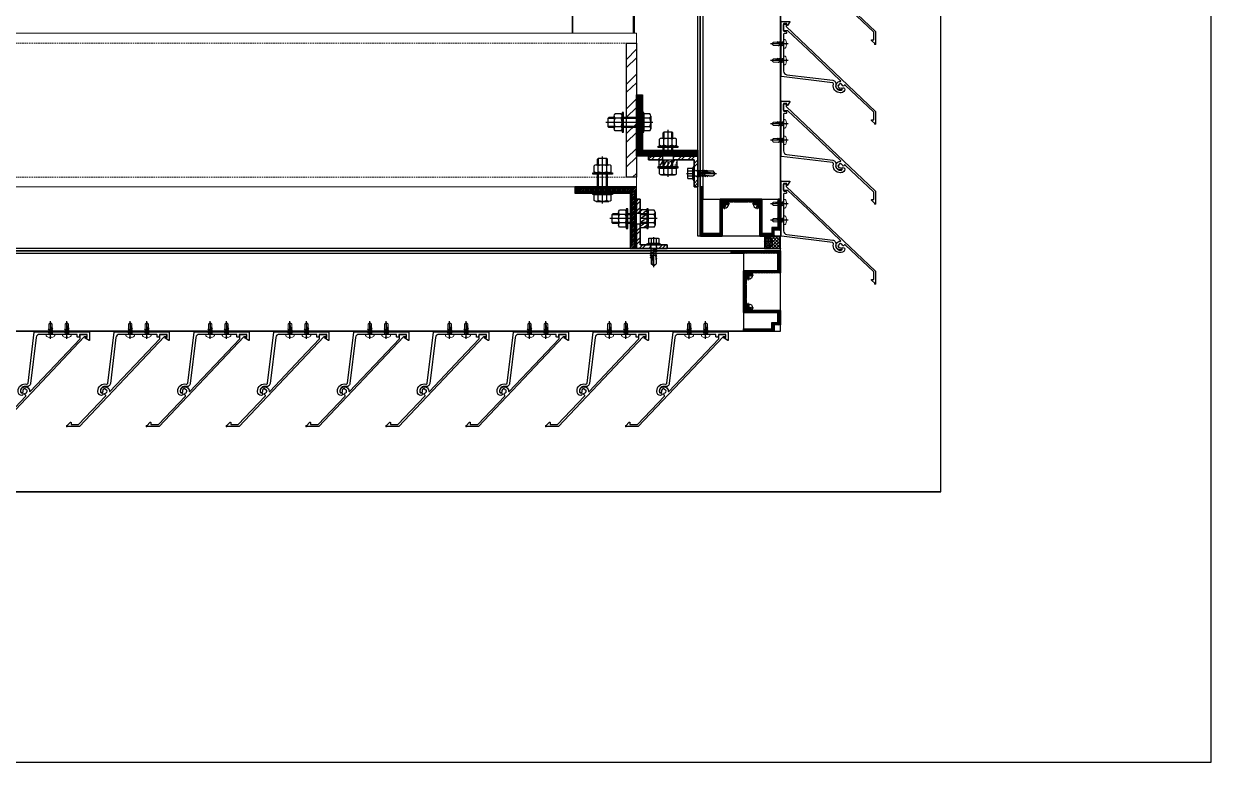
# Model space of a CAD drawing. Header units: millimetres. Extents: x -1379 to 1385823, y -4884429 to 548763.
# Drawn here: x 418303 to 419269, y -2345529 to -2344928 of the extents above; entities that cross this region are included whole.
import ezdxf

# ---------------------------------------------------------------- set-up
doc = ezdxf.new("R2010")
doc.units = ezdxf.units.MM
doc.set_wipeout_variables(frame=1)
doc.linetypes.add('CENTER', pattern=[50.8, 31.75, -6.35, 6.35, -6.35])
doc.linetypes.add('HIDDEN', pattern=[0.375, 0.25, -0.125])
for name, color, linetype in [('000 - CONCRETE_WALL_HATCH_', 7, 'Continuous'), ('000 - EXISTING_STEEL-STRUCTURE_CUT_COLOR_3', 7, 'Continuous'), ('000 - EXISTING_STEEL-STRUCTURE_HIDDEN_', 7, 'HIDDEN'), ('000 - EXISTING_STEEL-STRUCTURE_MAIN_COLOR_3', 7, 'Continuous'), ('000 - EXISTING_STEEL-STRUCTURE_WIPEOUT_', 7, 'Continuous'), ('000 - STRUCTURE_STEEL_ACCESORIES_MAIN_COLOR_2', 7, 'Continuous'), ('000 - STRUCTURE_STEEL_ACCESORIES_WIPEOUT_', 7, 'Continuous'), ('010 - ASPG_ACCESSORIES_HATCH_', 7, 'Continuous'), ('010 - ASPG_ACCESSORIES_MAIN_COLOR_1', 7, 'Continuous'), ('010 - ASPG_ACCESSORIES_SUB_COLOR_1', 7, 'Continuous'), ('010 - ASPG_ACCESSORIES_SUB_COLOR_2', 7, 'Continuous'), ('010 - ASPG_ACCESSORIES_SYMBOL_', 7, 'Continuous'), ('010 - ASPG_ACCESSORIES_WIPEOUT_', 7, 'Continuous'), ('010 - ASPG_EXTR_DEF_SUB', 7, 'Continuous'), ('010 - ASPG_EXTR_MAIN_COLOR_1', 7, 'Continuous'), ('010 - ASPG_FASTERN_DEF_SUB', 7, 'Continuous'), ('010 - ASPG_FASTERN_MAIN_COLOR_1', 7, 'Continuous'), ('010 - ASPG_FASTERN_SUB_COLOR_2', 7, 'Continuous'), ('010 - ASPG_FASTERN_SUB_COLOR_3', 7, 'Continuous'), ('010 - ASPG_FRAMING_CUT_COLOR_1', 7, 'Continuous'), ('010 - ASPG_FRAMING_DEF_SUB', 7, 'Continuous'), ('010 - ASPG_FRAMING_HATCH_', 7, 'Continuous'), ('010 - ASPG_FRAMING_MAIN_COLOR_1', 7, 'Continuous'), ('010 - ASPG_FRAMING_SUB_COLOR_1', 7, 'Continuous'), ('010 - ASPG_FRAMING_SUB_COLOR_2', 7, 'Continuous'), ('010 - ASPG_FRAMING_WIPEOUT_', 7, 'Continuous'), ('BOLT & SCREW', 7, 'Continuous'), ('Center Line', 7, 'CENTER')]:
    doc.layers.add(name, color=color, linetype=linetype)
for name, color, linetype, lineweight in [('12-GRID', 7, 'CENTER', 13), ('A-FLOR-E', 7, 'Continuous', 35), ('SCREW', 7, 'Continuous', 5), ('WALL-E', 7, 'Continuous', 50)]:
    doc.layers.add(name, color=color, linetype=linetype, lineweight=lineweight)
pattern_1 = [(45, (68845973.911, -106253.634), (-4.0411152545, 4.0411152545), []), (45, (68845976.6053, -106253.634), (-4.0411152545, 4.0411152545), [])]
pattern_2 = [(270, (1257419.24324, -520041.6224), (0.65495992507, -1.1344238721), [0.7562825814, -1.5125651628]), (30, (1257419.24324, -520041.6224), (0.65495992936, 1.1344238696), [0.7562825814, -1.5125651628]), (330, (1257419.24324, -520041.6224), (1.30991985442, -2.48e-09), [-1.5125651628, 0.7562825814])]
pattern_3 = [(315, (1257419.4929, -520021.6224), (1.3369313545, 1.3369313545), []), (45, (1257419.4929, -520021.6224), (-1.3369313545, 1.3369313545), [])]
pattern_4 = [(270, (1257419.4425, -520043.9224), (0.65495992507, -1.1344238721), [0.7562825814, -1.5125651628]), (30, (1257419.4425, -520043.9224), (0.65495992936, 1.1344238696), [0.7562825814, -1.5125651628]), (330, (1257419.4425, -520043.9224), (1.30991985442, -2.48e-09), [-1.5125651628, 0.7562825814])]
pattern_5 = [(315, (1257419.1929, -520023.9224), (1.3369313545, 1.3369313545), []), (45, (1257419.1929, -520023.9224), (-1.3369313545, 1.3369313545), [])]

# ---------------------------------------------------------------- blocks, each defined once
blk = doc.blocks.new('*U2475')
at = {"color": 7}
blk.add_wipeout([(-232.51, 0), (-232.51, -125), (5034.49, -125), (5034.49, 0)], dxfattribs=at).dxf.layer = '000 - EXISTING_STEEL-STRUCTURE_WIPEOUT_'
at = {"layer": '000 - EXISTING_STEEL-STRUCTURE_HIDDEN_', "color": 7, "linetype": 'HIDDEN', "lineweight": 0, "ltscale": 5}
for p, q in [((5034.49, -8), (-232.51, -8)), ((5034.49, -117), (-232.51, -117))]:
    blk.add_line(p, q, dxfattribs=at)
at = {"layer": '000 - EXISTING_STEEL-STRUCTURE_MAIN_COLOR_3', "color": 7, "lineweight": 0}
blk.add_lwpolyline([(-232.51, 0), (-232.51, -125), (5034.49, -125), (5034.49, 0), (-232.51, 0)], close=True, dxfattribs=at)
blk = doc.blocks.new('C-1-IV01_REV00_20260605-140059_LOPF_ASPG')
at = {"color": 7}
blk.add_blockref('*U2475', (11162.51, -15772), dxfattribs=at)
blk = doc.blocks.new('C-1-IV01_REV00_20260605-145550_LOPF_EX')
at = {"color": 7}
for p, q in [((16445, -16145), (16445, -6705)), ((16665, -16365), (16665, -11965)), ((385, -16145), (16445, -16145)), ((215, -16365), (16665, -16365))]:
    blk.add_line(p, q, dxfattribs=at)
at = {"layer": 'A-FLOR-E', "color": 7}
for p, q in [((16195, -15895), (16195, -10310)), ((16145, -15445), (16145, -15845)), ((16145, -15845), (10880, -15845)), ((10830, -15895), (16195, -15895)), ((385, -16145), (16445, -16145))]:
    blk.add_line(p, q, dxfattribs=at)
at = {"layer": 'WALL-E', "color": 7}
for p, q in [((16195, -10310), (16195, -15895)), ((16195, -15895), (16195, -10310)), ((10830, -15895), (16195, -15895)), ((16195, -15895), (10830, -15895))]:
    blk.add_line(p, q, dxfattribs=at)
blk = doc.blocks.new('*U2620')
at = {"layer": '010 - ASPG_ACCESSORIES_SUB_COLOR_2', "color": 7}
for p, q in [((-2.08, -1.55), (-2.08, 0)), ((2.08, -1.05), (2.08, 0)), ((-2.73, -1.9), (2.73, -1.4)), ((-2.73, -1.9), (-2.08, -1.55)), ((-2.73, -1.9), (-2.08, -2.25)), ((-2.73, -3.7), (2.73, -3.2)), ((-2.73, -3.7), (-2.08, -3.35)), ((-2.73, -3.7), (-2.08, -4.05)), ((-2.73, -5.5), (2.73, -5)), ((-2.73, -5.5), (2.73, -5)), ((-2.73, -5.5), (-2.08, -5.15)), ((-2.73, -5.5), (-2.08, -5.15)), ((-2.73, -5.5), (-2.08, -5.85)), ((-2.73, -5.5), (-2.08, -5.85)), ((-2.73, -7.3), (2.73, -6.8)), ((-2.73, -7.3), (-2.08, -6.95)), ((-2.73, -7.3), (-2.08, -7.65)), ((-2.73, -9.1), (-2.08, -8.75)), ((-2.73, -9.1), (-1.57, -8.98)), ((-2.73, -9.1), (-2.08, -9.45)), ((-2.08, -1.55), (2.08, -1.05)), ((-2.08, -2.25), (2.08, -1.75)), ((-2.08, -3.35), (-2.08, -2.25)), ((-2.08, -3.35), (2.08, -2.85)), ((-2.08, -4.05), (2.08, -3.55)), ((-2.08, -5.15), (-2.08, -4.05)), ((-2.08, -5.15), (2.08, -4.65)), ((-2.08, -5.15), (2.08, -4.65)), ((-2.08, -5.85), (2.08, -5.35)), ((-2.08, -5.85), (2.08, -5.35)), ((-2.08, -6.95), (-2.08, -5.85)), ((-2.08, -6.95), (-2.08, -5.85)), ((-2.08, -6.95), (2.08, -6.45)), ((-2.08, -7.65), (2.08, -7.15)), ((-2.08, -8.75), (-2.08, -7.65)), ((-2.08, -8.75), (-1.06, -8.61)), ((-2.08, -9.45), (-1.63, -9.39)), ((-2.08, -10.55), (-2.08, -9.45)), ((0.43, -8.44), (2.08, -8.25)), ((0.71, -8.78), (2.73, -8.6)), ((0.71, -9.1), (2.08, -8.95)), ((2.73, -1.4), (2.08, -1.05)), ((2.73, -1.4), (2.08, -1.75)), ((2.08, -2.85), (2.08, -1.75)), ((2.73, -3.2), (2.08, -2.85)), ((2.73, -3.2), (2.08, -3.55)), ((2.08, -4.65), (2.08, -3.55)), ((2.73, -5), (2.08, -4.65)), ((2.73, -5), (2.08, -4.65)), ((2.73, -5), (2.08, -5.35)), ((2.73, -5), (2.08, -5.35)), ((2.08, -6.45), (2.08, -5.35)), ((2.08, -6.45), (2.08, -5.35)), ((2.73, -6.8), (2.08, -6.45)), ((2.73, -6.8), (2.08, -7.15)), ((2.08, -8.25), (2.08, -7.15)), ((2.73, -8.6), (2.08, -8.25)), ((2.73, -8.6), (2.08, -8.95)), ((2.08, -10.05), (2.08, -8.95)), ((-2.73, -10.9), (-2.08, -10.55)), ((-2.73, -10.9), (-1.84, -10.81)), ((-2.73, -10.9), (-2.08, -11.25)), ((-2.08, -10.55), (-1.8, -10.51)), ((-2.08, -11.25), (-1.91, -11.23)), ((-2.08, -12.4), (-2.08, -11.25)), ((-2.08, -12.4), (-2.08, -15.6)), ((0, -17.2), (-2.08, -15.6)), ((0, -17.2), (2.08, -15.6)), ((0.71, -10.21), (2.08, -10.05)), ((0.71, -10.58), (2.73, -10.4)), ((0.71, -10.9), (2.08, -10.75)), ((2.73, -10.4), (2.08, -10.05)), ((2.73, -10.4), (2.08, -10.75)), ((2.08, -10.75), (2.08, -15.6))]:
    blk.add_line(p, q, dxfattribs=at)
blk.add_lwpolyline([(0, -17.2), (0.71, -11.46), (0.71, -8.74, 0.417657), (0.41, -8.44, 0.070993), (-1.53, -8.73), (-2.08, -12.4)], format="xyb", dxfattribs=at)
at = {"layer": '010 - ASPG_ACCESSORIES_SYMBOL_', "color": 7, "linetype": 'CENTER'}
blk.add_line((0, 6.14), (0, -18.2), dxfattribs=at)
at = {"layer": '010 - ASPG_FASTERN_MAIN_COLOR_1', "color": 7}
for p, q in [((-5.5, 0.55), (-5.5, 0)), ((5.5, 0), (-5.5, 0)), ((-5.2, 0.85), (-4.17, 1.2)), ((5.2, 0.85), (-5.2, 0.85)), ((-4.17, 5.05), (-4.17, 1.2)), ((4.17, 1.2), (-4.17, 1.2)), ((3.13, 5.45), (-3.13, 5.45)), ((-2.58, 0.85), (-2.08, 1.2)), ((-2.08, 5.05), (-2.08, 1.2)), ((2.08, 5.05), (2.08, 1.2)), ((2.45, 0.85), (2.08, 1.2)), ((4.17, 5.05), (4.17, 1.2)), ((5.2, 0.85), (4.17, 1.2)), ((5.5, 0.55), (5.5, 0))]:
    blk.add_line(p, q, dxfattribs=at)
for centre, radius, start, end in [((-5.2, 0.55), 0.3, 90, 180), ((-3.13, 3.89), 1.56, 48.01708, 131.98292), ((0, -0.18), 5.63, 68.27991, 111.72009), ((3.13, 3.89), 1.56, 48.01708, 131.98292), ((5.2, 0.55), 0.3, 0, 90)]:
    blk.add_arc(centre, radius, start, end, dxfattribs=at)
blk = doc.blocks.new('G$C7D677D58')
at = {"layer": '010 - ASPG_FASTERN_MAIN_COLOR_1'}
h = blk.add_hatch(dxfattribs=at)
h.set_pattern_fill('ANSI35', scale=0.02, angle=280.67684, style=0)
h.set_pattern_definition([(145.676841, (67.453535, -13.0942606), (0.00281929957, 0.00412935224), []), (145.676841, (67.4500606, -13.0949156), (0.00281929957, 0.00412935224), [0.00625, -0.00125, 0, -0.00125])])
h.paths.add_polyline_path([(0.02989, 0.01545), (0.02447, 0.01545), (0.02447, 0.00055), (0.02989, 0.00055)])
at = {"layer": '010 - ASPG_FASTERN_DEF_SUB', "color": 7, "ltscale": 0.1}
blk.add_line((0.03829, 0.008), (0, 0.008, 0), dxfattribs=at)
at = {"layer": '010 - ASPG_FASTERN_MAIN_COLOR_1', "color": 7}
for p, q in [((0.0024, 0.012, 0), (0.0016, 0.0112, 0)), ((0.0016, 0.0048, 0), (0.0016, 0.0112, 0)), ((0.00687, 0.0112, 0), (0.0016, 0.0112, 0)), ((0.00687, 0.012, 0), (0.0024, 0.012, 0)), ((0.00687, 0.0028, 0), (0.00687, 0.0132, 0)), ((0.01247, 0.01493, 0), (0.00767, 0.01493, 0)), ((0.01247, 0.01146, 0), (0.00767, 0.01146, 0)), ((0.01327, 0, 0), (0.01327, 0.016, 0)), ((0.01327, 0.016, 0), (0.01447, 0.016, 0)), ((0.01327, 0.0028, 0), (0.01327, 0.0132, 0)), ((0.01447, 0.016, 0), (0.01447, 0, 0)), ((0.02989, 0), (0.02989, 0.016)), ((0.02989, 0.016), (0.03109, 0.016)), ((0.03109, 0.016), (0.03109, 0)), ((0.03109, 0.00107), (0.03109, 0.01493)), ((0.03589, 0.01493), (0.03109, 0.01493)), ((0.03589, 0.01146), (0.03109, 0.01146)), ((0.03669, 0.0028), (0.03669, 0.0132)), ((0.00687, 0.0048, 0), (0.0016, 0.0048, 0)), ((0.0024, 0.004, 0), (0.0016, 0.0048, 0)), ((0.00687, 0.004, 0), (0.0024, 0.004, 0)), ((0.01247, 0.00454, 0), (0.00767, 0.00454, 0)), ((0.01247, 0.00107, 0), (0.00767, 0.00107, 0)), ((0.01447, 0, 0), (0.01327, 0, 0)), ((0.03109, 0), (0.02989, 0)), ((0.03589, 0.00454), (0.03109, 0.00454)), ((0.03589, 0.00107), (0.03109, 0.00107))]:
    blk.add_line(p, q, dxfattribs=at)
at = {"layer": '010 - ASPG_FASTERN_MAIN_COLOR_1', "color": 7, "elevation": 0}
for points in [[(0.00767, 0.01493, 0.46188), (0.00767, 0.01146, 0.23094), (0.00767, 0.00454, 0.46188), (0.00767, 0.00107)], [(0.01247, 0.01493, -0.46188), (0.01247, 0.01146, -0.23094), (0.01247, 0.00454, -0.46188), (0.01247, 0.00107)], [(0.03589, 0.01493, -0.46188), (0.03589, 0.01146, -0.23094), (0.03589, 0.00454, -0.46188), (0.03589, 0.00107)]]:
    blk.add_lwpolyline(points, format="xyb", dxfattribs=at)
at = {"layer": '010 - ASPG_FASTERN_MAIN_COLOR_1', "color": 7}
blk.add_lwpolyline([(0.02989, 0.01545), (0.02447, 0.01545), (0.02447, 0.00055), (0.02989, 0.00055)], close=True, dxfattribs=at)
at = {"layer": '010 - ASPG_FASTERN_SUB_COLOR_2', "color": 7, "linetype": 'HIDDEN'}
for p, q in [((0.02989, 0.012), (0.01447, 0.012, 0)), ((0.02989, 0.0112), (0.01447, 0.0112, 0)), ((0.02989, 0.0048), (0.01447, 0.0048, 0)), ((0.02989, 0.004), (0.01447, 0.004, 0))]:
    blk.add_line(p, q, dxfattribs=at)
blk = doc.blocks.new('010 - ASPG_ACCESSORIES_BRACKET_FOR_FRAME_TYPE-1_CUT-VIEW')
at = {"color": 7}
blk.add_wipeout([(0, 25), (0, 0), (40, 0), (40, 3), (3, 3), (3, 25)], dxfattribs=at).dxf.layer = '010 - ASPG_ACCESSORIES_WIPEOUT_'
at = {"layer": '010 - ASPG_ACCESSORIES_HATCH_'}
h = blk.add_hatch(dxfattribs=at)
h.set_pattern_fill('ANSI32', scale=0.03)
h.set_pattern_definition(pattern_1)
h.paths.add_polyline_path([(1.45, 16.09), (1.1, 16.73), (0.75, 16.09), (0, 16.09), (0, 25), (3, 25), (2.98, 16.09)])
h = blk.add_hatch(dxfattribs=at)
h.set_pattern_fill('ANSI32', scale=0.03)
h.set_pattern_definition(pattern_1)
h.paths.add_polyline_path([(0, 0), (0, 11.78), (0.18, 11.92), (1.25, 11.92), (1.6, 11.27), (1.95, 11.92), (3, 11.92), (3, 3), (19.7, 3), (19.7, 0)])
h = blk.add_hatch(dxfattribs=at)
h.set_pattern_fill('ANSI32', scale=0.03)
h.set_pattern_definition(pattern_1)
h.paths.add_polyline_path([(28.7, 0), (28.7, 3), (40, 3), (40, 0)])
at = {"layer": '010 - ASPG_ACCESSORIES_MAIN_COLOR_1', "color": 7}
blk.add_lwpolyline([(0, 25), (0, 0), (40, 0), (40, 3), (3, 3), (3, 25)], close=True, dxfattribs=at)
at = {"layer": '010 - ASPG_ACCESSORIES_SUB_COLOR_1', "color": 7}
for points in [[(1.45, 16.09), (1.1, 16.73), (0.75, 16.09), (0, 16.09), (0, 25), (3, 25), (2.98, 16.09)], [(0, 0), (0, 11.78), (0.18, 11.92), (1.25, 11.92), (1.6, 11.27), (1.95, 11.92), (3, 11.92), (3, 3), (19.7, 3), (19.7, 0)], [(28.7, 0), (28.7, 3), (40, 3), (40, 0)]]:
    blk.add_lwpolyline(points, close=True, dxfattribs=at)
blk = doc.blocks.new('G$CF155826C')
at = {"layer": '010 - ASPG_FASTERN_DEF_SUB', "color": 7, "ltscale": 0.1}
blk.add_line((0, 0.008), (0.03829, 0.008, 0), dxfattribs=at)
at = {"layer": '010 - ASPG_FASTERN_MAIN_COLOR_1', "color": 7}
for p, q in [((0.0016, 0.0028), (0.0016, 0.0132)), ((0.0024, 0.01493), (0.0072, 0.01493)), ((0.0024, 0.01146), (0.0072, 0.01146)), ((0.0072, 0.016), (0.0072, 0)), ((0.0084, 0.016), (0.0072, 0.016)), ((0.0072, 0.00107), (0.0072, 0.01493)), ((0.0084, 0), (0.0084, 0.016)), ((0.02382, 0.016, 0), (0.02382, 0, 0)), ((0.02502, 0.016, 0), (0.02382, 0.016, 0)), ((0.02502, 0, 0), (0.02502, 0.016, 0)), ((0.02502, 0.0028, 0), (0.02502, 0.0132, 0)), ((0.02582, 0.01493, 0), (0.03062, 0.01493, 0)), ((0.02582, 0.01146, 0), (0.03062, 0.01146, 0)), ((0.03142, 0.0028, 0), (0.03142, 0.0132, 0)), ((0.03142, 0.012, 0), (0.03589, 0.012, 0)), ((0.03142, 0.0112, 0), (0.03669, 0.0112, 0)), ((0.03589, 0.012, 0), (0.03669, 0.0112, 0)), ((0.03669, 0.0048, 0), (0.03669, 0.0112, 0)), ((0.0024, 0.00454), (0.0072, 0.00454)), ((0.0024, 0.00107), (0.0072, 0.00107)), ((0.0072, 0), (0.0084, 0)), ((0.02382, 0, 0), (0.02502, 0, 0)), ((0.02582, 0.00454, 0), (0.03062, 0.00454, 0)), ((0.02582, 0.00107, 0), (0.03062, 0.00107, 0)), ((0.03142, 0.0048, 0), (0.03669, 0.0048, 0)), ((0.03142, 0.004, 0), (0.03589, 0.004, 0)), ((0.03589, 0.004, 0), (0.03669, 0.0048, 0))]:
    blk.add_line(p, q, dxfattribs=at)
at = {"layer": '010 - ASPG_FASTERN_MAIN_COLOR_1', "color": 7, "elevation": 0}
for points in [[(0.0024, 0.01493, 0.46188), (0.0024, 0.01146, 0.23094), (0.0024, 0.00454, 0.46188), (0.0024, 0.00107)], [(0.02582, 0.01493, 0.46188), (0.02582, 0.01146, 0.23094), (0.02582, 0.00454, 0.46188), (0.02582, 0.00107)], [(0.03062, 0.01493, -0.46188), (0.03062, 0.01146, -0.23094), (0.03062, 0.00454, -0.46188), (0.03062, 0.00107)]]:
    blk.add_lwpolyline(points, format="xyb", dxfattribs=at)
at = {"layer": '010 - ASPG_FASTERN_SUB_COLOR_3', "color": 7, "linetype": 'HIDDEN'}
for p, q in [((0.0084, 0.012), (0.02382, 0.012, 0)), ((0.0084, 0.0112), (0.02382, 0.0112, 0)), ((0.0084, 0.0048), (0.02382, 0.0048, 0)), ((0.0084, 0.004), (0.02382, 0.004, 0))]:
    blk.add_line(p, q, dxfattribs=at)
blk = doc.blocks.new('*U2652')
at = {"color": 7, "xscale": -1, "rotation": 270}
blk.add_blockref('*U2620', (3, 11), dxfattribs=at)
at = {"color": 7}
blk.add_wipeout([(45, 75), (45, 30), (0, 30), (0, 25), (50, 25), (50, 75)], dxfattribs=at).dxf.layer = '000 - STRUCTURE_STEEL_ACCESORIES_WIPEOUT_'
at = {"layer": '010 - ASPG_ACCESSORIES_HATCH_'}
h = blk.add_hatch(dxfattribs=at)
h.set_pattern_fill('ANSI32', scale=0.03, angle=-90)
h.set_pattern_definition([(315, (-106132.4893, -14494238.6785), (1.01027881362, 1.01027881362), []), (315, (-106132.4893, -14494239.352), (1.01027881362, 1.01027881362), [])])
h.paths.add_polyline_path([(45, 75), (45, 30), (0, 30), (0, 25), (50, 25), (50, 75)])
at = {"layer": '000 - STRUCTURE_STEEL_ACCESORIES_MAIN_COLOR_2', "color": 7}
blk.add_lwpolyline([(45, 75), (45, 30), (0, 30), (0, 25), (50, 25), (50, 75)], close=True, dxfattribs=at)
at = {"color": 7, "xscale": -1000, "yscale": 1000, "zscale": 1000}
for name, p, rotation in [('G$CF155826C', (36.6, 60.5), 180), ('G$C7D677D58', (32.2, 46.47, 0), 90)]:
    blk.add_blockref(name, p, dxfattribs=dict(at, rotation=rotation))
at = {"color": 7, "xscale": -1, "rotation": 180}
blk.add_blockref('010 - ASPG_ACCESSORIES_BRACKET_FOR_FRAME_TYPE-1_CUT-VIEW', (0, 25), dxfattribs=at)
blk = doc.blocks.new('*U2678')
at = {"layer": '12-GRID', "color": 7, "linetype": 'CENTER'}
for p, q in [((0, -6.2), (0, 2.2)), ((-4.2, -2), (4.2, -2))]:
    blk.add_line(p, q, dxfattribs=at)
at = {"layer": 'BOLT & SCREW', "color": 7}
for p, q in [((-0.55, -1.77), (-1.77, -1.56)), ((-0.55, -2.23), (-1.77, -2.44)), ((-0.46, -1.77), (-0.88, -1.56)), ((-0.46, -2.23), (-0.88, -2.44)), ((-0.23, -1.45), (-0.44, -0.23)), ((-0.23, -1.54), (-0.44, -1.12)), ((-0.23, -2.46), (-0.44, -2.88)), ((-0.23, -2.55), (-0.44, -3.77)), ((0.23, -1.45), (0.44, -0.23)), ((0.23, -1.54), (0.44, -1.12)), ((0.44, -2.88), (0.23, -2.46)), ((0.23, -2.55), (0.44, -3.77)), ((0.46, -1.77), (0.88, -1.56)), ((0.46, -2.23), (0.88, -2.44)), ((0.55, -1.77), (1.77, -1.56)), ((0.55, -2.23), (1.77, -2.44))]:
    blk.add_line(p, q, dxfattribs=at)
for points in [[(-1.77, -1.56), (-0.88, -1.56, 0.414214), (-0.44, -1.12), (-0.44, -0.23), (0.44, -0.23), (0.44, -1.12, 0.414214), (0.88, -1.56), (1.77, -1.56), (1.77, -2.44), (0.88, -2.44, 0.414214), (0.44, -2.88), (0.44, -3.77), (-0.44, -3.77), (-0.44, -2.88, 0.414214), (-0.88, -2.44), (-1.77, -2.44)], [(0.23, -2.46, -0.414214), (0.46, -2.23), (0.55, -2.23), (0.55, -1.77), (0.46, -1.77, -0.414214), (0.23, -1.54), (0.23, -1.45), (-0.23, -1.45), (-0.23, -1.54, -0.414214), (-0.46, -1.77), (-0.55, -1.77), (-0.55, -2.23), (-0.46, -2.23, -0.414214), (-0.23, -2.46), (-0.23, -2.55), (0.23, -2.55)]]:
    blk.add_lwpolyline(points, format="xyb", close=True, dxfattribs=at)
blk.add_circle((0, -2), 3.5, dxfattribs=at)
blk = doc.blocks.new('000_ASPG_TYP_FILES_20260218-010703_FRAME_EXTR__sub')
at = {"layer": '010 - ASPG_FRAMING_HATCH_'}
h = blk.add_hatch(dxfattribs=at)
h.set_pattern_fill('ANSI32', scale=0.1, angle=180)
edge = h.paths.add_edge_path()
edge.add_line((2, 16), (2, 2))
edge.add_line((2, 2), (39.7, 2))
edge.add_arc((39.7, 1.7), 0.3, 0, 90, ccw=False)
edge.add_line((40, 1.7), (40, 0.3))
edge.add_arc((39.7, 0.3), 0.3, -90, 0, ccw=False)
edge.add_line((39.7, 0), (0.3, 0))
edge.add_arc((0.3, 0.3), 0.3, 180, 270, ccw=False)
edge.add_line((0, 0.3), (0, 17.7))
edge.add_arc((0.3, 17.7), 0.3, 90, 180, ccw=False)
edge.add_line((0.3, 18), (22.56, 18))
edge.add_arc((22.56, 18.5), 0.5, 270, 380.20955)
edge.add_arc((26.17, 19.83), 3.35, 182.06379, 200.20955, ccw=False)
edge.add_arc((23.58, 19.74), 0.76, 2.06379, 182.06379, ccw=False)
edge.add_arc((26.17, 19.83), 1.83, 182.06379, 447.93621)
edge.add_arc((26.26, 22.42), 0.76, 87.93621, 267.93621, ccw=False)
edge.add_arc((26.17, 19.83), 3.35, 69.79045, 87.93621, ccw=False)
edge.add_arc((27.5, 23.44), 0.5, 249.79045, 360)
edge.add_line((28, 23.44), (28, 26.68))
edge.add_line((28, 26.68), (28.5, 27.18))
edge.add_line((28.5, 27.18), (28, 27.68))
edge.add_line((28, 27.68), (28, 38.62))
edge.add_line((28, 38.62), (28.5, 39.12))
edge.add_line((28.5, 39.12), (28, 39.62))
edge.add_line((28, 39.62), (28, 42.86))
edge.add_arc((27.5, 42.86), 0.5, 0, 110.20955)
edge.add_arc((26.17, 46.47), 3.35, 272.06379, 290.20955, ccw=False)
edge.add_arc((26.26, 43.88), 0.76, 92.06379, 272.06379, ccw=False)
edge.add_arc((26.17, 46.47), 1.83, 272.06379, 537.93621)
edge.add_arc((23.58, 46.56), 0.76, 177.93621, 357.93621, ccw=False)
edge.add_arc((26.17, 46.47), 3.35, 159.79045, 177.93621, ccw=False)
edge.add_arc((22.56, 47.8), 0.5, 339.79045, 450)
edge.add_line((22.56, 48.3), (0.3, 48.3))
edge.add_arc((0.3, 48.6), 0.3, 180, 270, ccw=False)
edge.add_line((0, 48.6), (0, 60))
edge.add_arc((0.3, 60), 0.3, 90, 180, ccw=False)
edge.add_line((0.3, 60.3), (5, 60.3))
edge.add_line((5, 60.3), (5, 65))
edge.add_arc((5.3, 65), 0.3, 90, 180, ccw=False)
edge.add_line((5.3, 65.3), (30, 65.3))
edge.add_line((30, 65.3), (30, 63.6))
edge.add_arc((29.7, 63.6), 0.3, -90, 0, ccw=False)
edge.add_line((29.7, 63.3), (7.3, 63.3))
edge.add_arc((7.3, 63), 0.3, 90, 180)
edge.add_line((7, 63), (7, 58.3))
edge.add_line((7, 58.3), (2.3, 58.3))
edge.add_arc((2.3, 58), 0.3, 90, 180)
edge.add_line((2, 58), (2, 50.6))
edge.add_arc((2.3, 50.6), 0.3, 180, 270)
edge.add_line((2.3, 50.3), (29.7, 50.3))
edge.add_arc((29.7, 50), 0.3, 0, 90, ccw=False)
edge.add_line((30, 50), (30, 26.68))
edge.add_line((30, 26.68), (30, 16.3))
edge.add_arc((29.7, 16.3), 0.3, -90, 0, ccw=False)
edge.add_line((29.7, 16), (2, 16))
at = {"layer": '010 - ASPG_FRAMING_CUT_COLOR_1', "color": 7}
blk.add_lwpolyline([(2, 16), (2, 2), (39.7, 2, -0.414214), (40, 1.7), (40, 0.3, -0.414214), (39.7, 0), (0.3, 0, -0.414214), (0, 0.3), (0, 17.7, -0.414214), (0.3, 18), (22.56, 18, 0.52173), (23.03, 18.67, -0.079342), (22.82, 19.71, -1), (24.34, 19.76, 2.296346), (26.24, 21.66, -1), (26.29, 23.18, -0.079342), (27.33, 22.97, 0.52173), (28, 23.44), (28, 26.68), (28.5, 27.18), (28, 27.68), (28, 38.62), (28.5, 39.12), (28, 39.62), (28, 42.86, 0.52173), (27.33, 43.33, -0.079342), (26.29, 43.12, -1), (26.24, 44.64, 2.296346), (24.34, 46.54, -1), (22.82, 46.59, -0.079342), (23.03, 47.63, 0.52173), (22.56, 48.3), (0.3, 48.3, -0.414214), (0, 48.6), (0, 60, -0.414214), (0.3, 60.3), (5, 60.3), (5, 65, -0.414214), (5.3, 65.3), (30, 65.3), (30, 63.6, -0.414214), (29.7, 63.3), (7.3, 63.3, 0.414214), (7, 63), (7, 58.3), (2.3, 58.3, 0.414214), (2, 58), (2, 50.6, 0.414214), (2.3, 50.3), (29.7, 50.3, -0.414214), (30, 50), (30, 26.68), (30, 16.3, -0.414214), (29.7, 16)], format="xyb", close=True, dxfattribs=at)
at = {"color": 7}
for p in [(26.17, 48.47), (26.17, 21.83)]:
    blk.add_blockref('*U2678', p, dxfattribs=at)
blk = doc.blocks.new('*U2677')
at = {"layer": '010 - ASPG_FRAMING_HATCH_', "transparency": 33554585}
h = blk.add_hatch(dxfattribs=at)
h.set_pattern_fill('ANSI32', scale=0.25)
edge = h.paths.add_edge_path()
edge.add_line((2, -50), (2, -75))
edge.add_line((2, -75), (0, -75))
edge.add_line((0, -75), (0, -49))
edge.add_arc((1, -49), 1, 90, 180, ccw=False)
edge.add_line((1, -48), (63, -48))
edge.add_arc((63, -47), 1, 270, 360)
edge.add_line((64, -47), (64, 47))
edge.add_arc((63, 47), 1, 0, 90)
edge.add_line((63, 48), (1, 48))
edge.add_arc((1, 49), 1, 180, 270, ccw=False)
edge.add_line((0, 49), (0, 75))
edge.add_line((0, 75), (2, 75))
edge.add_line((2, 75), (2, 50))
edge.add_line((2, 50), (141, 50))
edge.add_line((141, 50), (141, 41))
edge.add_arc((140, 41), 1, 270, 360, ccw=False)
edge.add_line((140, 40), (132, 40))
edge.add_arc((132, 41), 1, 180, 270, ccw=False)
edge.add_line((131, 41), (131, 47))
edge.add_arc((130, 47), 1, 0, 90)
edge.add_line((130, 48), (67, 48))
edge.add_arc((67, 47), 1, 90, 180)
edge.add_line((66, 47), (66, -47))
edge.add_arc((67, -47), 1, 180, 270)
edge.add_line((67, -48), (130, -48))
edge.add_arc((130, -47), 1, 270, 360)
edge.add_line((131, -47), (131, -41))
edge.add_arc((132, -41), 1, 90, 180, ccw=False)
edge.add_line((132, -40), (140, -40))
edge.add_arc((140, -41), 1, 0, 90, ccw=False)
edge.add_line((141, -41), (141, -50))
edge.add_line((141, -50), (2, -50))
h.paths.add_polyline_path([(139, 48), (139, 42), (133, 42), (133, 48)], flags=16)
h.paths.add_polyline_path([(139, -48), (139, -42), (133, -42), (133, -48)], flags=16)
at = {"layer": '010 - ASPG_FRAMING_HATCH_'}
h = blk.add_hatch(dxfattribs=at)
h.set_pattern_fill('ANSI37', scale=0.595498, angle=-90)
h.set_pattern_definition(pattern_5)
edge = h.paths.add_edge_path()
edge.add_ellipse((11.53, 55), major_axis=(0, -5), ratio=0.644482, start_angle=180, end_angle=360, ccw=False)
edge.add_line((11.53, 60), (2, 60))
edge.add_arc((-7.9, 55), 11.09, -26.79627, 26.79627, ccw=False)
edge.add_line((2, 50), (11.53, 50))
h = blk.add_hatch(dxfattribs=at)
h.set_pattern_fill('HONEY', scale=0.238199, angle=-90)
h.set_pattern_definition(pattern_4)
edge = h.paths.add_edge_path()
edge.add_ellipse((11.78, 55), major_axis=(0, -5), ratio=0.644482, start_angle=0, end_angle=360, ccw=False)
h = blk.add_hatch(dxfattribs=at)
h.set_pattern_fill('HONEY', scale=0.238199, angle=-90)
h.set_pattern_definition(pattern_2)
edge = h.paths.add_edge_path()
edge.add_ellipse((57.52, 55), major_axis=(0, -5), ratio=0.644482, start_angle=0, end_angle=360)
h = blk.add_hatch(dxfattribs=at)
h.set_pattern_fill('ANSI37', scale=0.595498, angle=-90)
h.set_pattern_definition(pattern_3)
edge = h.paths.add_edge_path()
edge.add_ellipse((57.77, 55), major_axis=(0, -5), ratio=0.644482, start_angle=0, end_angle=180)
edge.add_line((57.77, 60), (62, 60))
edge.add_arc((62, 60.3), 0.3, -90, 0)
edge.add_line((62.3, 60.3), (62.3, 61))
edge.add_line((62.3, 61), (61.8, 61.5))
edge.add_line((61.8, 61.5), (62.3, 62))
edge.add_line((62.3, 62), (61.8, 62.5))
edge.add_line((61.8, 62.5), (62.3, 63))
edge.add_line((62.3, 63), (61.8, 63.5))
edge.add_line((61.8, 63.5), (62.3, 64))
edge.add_line((62.3, 64), (62.3, 65))
edge.add_line((62.3, 65), (63.3, 65))
edge.add_line((63.3, 65), (63.8, 65.5))
edge.add_line((63.8, 65.5), (64.3, 65))
edge.add_line((64.3, 65), (64.8, 65.5))
edge.add_line((64.8, 65.5), (65.3, 65))
edge.add_line((65.3, 65), (65.8, 65.5))
edge.add_line((65.8, 65.5), (66.3, 65))
edge.add_line((66.3, 65), (67, 65))
edge.add_arc((67, 65.3), 0.3, -90, 0)
edge.add_line((67.3, 65.3), (67.3, 60))
edge.add_arc((77.2, 55), 11.09, 153.20373, 206.79627)
edge.add_line((67.3, 50), (57.77, 50))
h = blk.add_hatch(dxfattribs=at)
h.set_pattern_fill('ANSI37', scale=0.595498, angle=-90)
h.set_pattern_definition(pattern_5)
edge = h.paths.add_edge_path()
edge.add_ellipse((11.53, -55), major_axis=(0, 5), ratio=0.644482, start_angle=0, end_angle=180)
edge.add_line((11.53, -60), (2, -60))
edge.add_arc((-7.9, -55), 11.09, 333.20373, 386.79627)
edge.add_line((2, -50), (11.53, -50))
h = blk.add_hatch(dxfattribs=at)
h.set_pattern_fill('HONEY', scale=0.238199, angle=-90)
h.set_pattern_definition(pattern_4)
edge = h.paths.add_edge_path()
edge.add_ellipse((11.78, -55), major_axis=(0, 5), ratio=0.644482, start_angle=0, end_angle=360)
h = blk.add_hatch(dxfattribs=at)
h.set_pattern_fill('HONEY', scale=0.238199, angle=-90)
h.set_pattern_definition(pattern_2)
edge = h.paths.add_edge_path()
edge.add_ellipse((57.52, -55), major_axis=(0, 5), ratio=0.644482, start_angle=0, end_angle=360, ccw=False)
h = blk.add_hatch(dxfattribs=at)
h.set_pattern_fill('ANSI37', scale=0.595498, angle=-90)
h.set_pattern_definition(pattern_3)
edge = h.paths.add_edge_path()
edge.add_ellipse((57.77, -55), major_axis=(0, 5), ratio=0.644482, start_angle=180, end_angle=360, ccw=False)
edge.add_line((57.77, -60), (62, -60))
edge.add_arc((62, -60.3), 0.3, 360, 450, ccw=False)
edge.add_line((62.3, -60.3), (62.3, -61))
edge.add_line((62.3, -61), (61.8, -61.5))
edge.add_line((61.8, -61.5), (62.3, -62))
edge.add_line((62.3, -62), (61.8, -62.5))
edge.add_line((61.8, -62.5), (62.3, -63))
edge.add_line((62.3, -63), (61.8, -63.5))
edge.add_line((61.8, -63.5), (62.3, -64))
edge.add_line((62.3, -64), (62.3, -65))
edge.add_line((62.3, -65), (63.3, -65))
edge.add_line((63.3, -65), (63.8, -65.5))
edge.add_line((63.8, -65.5), (64.3, -65))
edge.add_line((64.3, -65), (64.8, -65.5))
edge.add_line((64.8, -65.5), (65.3, -65))
edge.add_line((65.3, -65), (65.8, -65.5))
edge.add_line((65.8, -65.5), (66.3, -65))
edge.add_line((66.3, -65), (67, -65))
edge.add_arc((67, -65.3), 0.3, 360, 450, ccw=False)
edge.add_line((67.3, -65.3), (67.3, -60))
edge.add_arc((77.2, -55), 11.09, 153.20373, 206.79627, ccw=False)
edge.add_line((67.3, -50), (57.77, -50))
at = {"layer": '010 - ASPG_FASTERN_DEF_SUB', "color": 7}
blk.add_point((0, 0), dxfattribs=at)
at = {"layer": '010 - ASPG_FRAMING_CUT_COLOR_1', "color": 7}
blk.add_lwpolyline([(2, -50), (2, -75), (0, -75), (0, -49, -0.414214), (1, -48), (63, -48, 0.414214), (64, -47), (64, 47, 0.414214), (63, 48), (1, 48, -0.414214), (0, 49), (0, 75), (2, 75), (2, 50), (141, 50), (141, 41, -0.414214), (140, 40), (132, 40, -0.414214), (131, 41), (131, 47, 0.414214), (130, 48), (67, 48, 0.414214), (66, 47), (66, -47, 0.414214), (67, -48), (130, -48, 0.414214), (131, -47), (131, -41, -0.414214), (132, -40), (140, -40, -0.414214), (141, -41), (141, -50)], format="xyb", close=True, dxfattribs=at)
for points in [[(139, 48), (139, 42), (133, 42), (133, 48)], [(139, -48), (139, -42), (133, -42), (133, -48)]]:
    blk.add_lwpolyline(points, close=True, dxfattribs=at)
at = {"layer": '010 - ASPG_FRAMING_DEF_SUB', "color": 7, "transparency": 33554508}
blk.add_line((136.5, 0), (-4.5, 0), dxfattribs=at)
at = {"layer": '010 - ASPG_FRAMING_DEF_SUB', "color": 7, "transparency": 33554457}
for points in [[(2, 50), (15, 50), (15, 60), (2, 60)], [(54.3, 50), (67.3, 50), (67.3, 65.5), (54.3, 65.5)], [(2, -50), (15, -50), (15, -60), (2, -60)], [(54.3, -50), (67.3, -50), (67.3, -65.5), (54.3, -65.5)]]:
    blk.add_lwpolyline(points, close=True, dxfattribs=at)
at = {"layer": '010 - ASPG_FRAMING_SUB_COLOR_1', "color": 7}
for points in [[(11.78, 50), (2, 50, 0.238199), (2, 60), (11.78, 60)], [(57.52, 50), (67.3, 50, -0.238199), (67.3, 60), (67.3, 65.3, -0.414214), (67, 65), (66.3, 65), (65.8, 65.5), (65.3, 65), (64.8, 65.5), (64.3, 65), (63.8, 65.5), (63.3, 65), (62.3, 65), (62.3, 64), (61.8, 63.5), (62.3, 63), (61.8, 62.5), (62.3, 62), (61.8, 61.5), (62.3, 61), (62.3, 60.3, -0.414214), (62, 60), (57.52, 60)], [(11.78, -50), (2, -50, -0.238199), (2, -60), (11.78, -60)], [(57.52, -50), (67.3, -50, 0.238199), (67.3, -60), (67.3, -65.3, 0.414214), (67, -65), (66.3, -65), (65.8, -65.5), (65.3, -65), (64.8, -65.5), (64.3, -65), (63.8, -65.5), (63.3, -65), (62.3, -65), (62.3, -64), (61.8, -63.5), (62.3, -63), (61.8, -62.5), (62.3, -62), (61.8, -61.5), (62.3, -61), (62.3, -60.3, 0.414214), (62, -60), (57.52, -60)]]:
    blk.add_lwpolyline(points, format="xyb", dxfattribs=at)
at = {"layer": '010 - ASPG_FRAMING_SUB_COLOR_1', "color": 7, "extrusion": (0, 0, -1)}
for centre, major_axis in [((11.78, 55), (0, -5)), ((57.52, -55), (0, 5))]:
    blk.add_ellipse(centre, major_axis=major_axis, ratio=0.644482, dxfattribs=at)
at = {"layer": '010 - ASPG_FRAMING_SUB_COLOR_1', "color": 7}
for centre, major_axis in [((57.52, 55), (0, -5)), ((11.78, -55), (0, 5))]:
    blk.add_ellipse(centre, major_axis=major_axis, ratio=0.644482, dxfattribs=at)
blk = doc.blocks.new('PZG35-9D5_sub')
at = {"layer": 'Center Line', "color": 7}
blk.add_line((0, 3.73), (0, -10.53), dxfattribs=at)
at = {"layer": 'SCREW', "color": 7}
for p, q in [((-1.4, 0), (-1.4, -1.09)), ((1.4, 0), (1.4, -0.59)), ((-1.85, -1.4), (1.85, -0.9)), ((-1.85, -1.4), (-1.4, -1.09)), ((-1.85, -1.4), (-1.4, -1.71)), ((-1.85, -2.7), (1.85, -2.2)), ((-1.85, -2.7), (-1.4, -2.39)), ((-1.85, -2.7), (-1.4, -3.01)), ((-1.85, -4), (-1.4, -3.69)), ((-1.85, -4), (-0.99, -3.88)), ((-1.85, -4), (-1.4, -4.31)), ((-1.4, -1.09), (1.4, -0.59)), ((-1.4, -1.71), (1.4, -1.21)), ((-1.4, -1.71), (-1.4, -2.39)), ((-1.4, -2.39), (1.4, -1.89)), ((-1.4, -3.01), (1.4, -2.51)), ((-1.4, -3.01), (-1.4, -3.69)), ((-1.4, -3.69), (-0.84, -3.59)), ((-1.4, -4.31), (-1.18, -4.27)), ((-1.4, -4.31), (-1.4, -8.1)), ((0, -9.5), (-1.4, -8.1)), ((0, -9.5), (1.4, -8.1)), ((0.56, -3.34), (1.4, -3.19)), ((0.71, -3.65), (1.85, -3.5)), ((0.71, -3.93), (1.4, -3.81)), ((0.71, -4.61), (1.4, -4.49)), ((0.71, -4.95), (1.85, -4.8)), ((0.71, -5.23), (1.4, -5.11)), ((1.85, -0.9), (1.4, -0.59)), ((1.85, -0.9), (1.4, -1.21)), ((1.4, -1.21), (1.4, -1.89)), ((1.85, -2.2), (1.4, -1.89)), ((1.85, -2.2), (1.4, -2.51)), ((1.4, -2.51), (1.4, -3.19)), ((1.85, -3.5), (1.4, -3.19)), ((1.85, -3.5), (1.4, -3.81)), ((1.4, -3.81), (1.4, -4.49)), ((1.85, -4.8), (1.4, -4.49)), ((1.85, -4.8), (1.4, -5.11)), ((1.4, -5.11), (1.4, -8.1))]:
    blk.add_line(p, q, dxfattribs=at)
blk.add_lwpolyline([(0, -9.5), (0.71, -5.23), (0.71, -3.6, 0.417657), (0.41, -3.3, 0.108102), (-0.84, -3.59), (-1.4, -4.7)], format="xyb", dxfattribs=at)
blk = doc.blocks.new('*U2683')
at = {"layer": 'SCREW', "color": 7}
blk.add_lwpolyline([(3.03, 1.78, 0.09906), (0.8, 2.55), (0.8, 2.27), (-0.8, 2.27), (-0.8, 2.55, 0.09906), (-3.03, 1.78, 0.266588), (-3.5, 0.96), (-3.5, 0.2, 0.414214), (-3.3, 0), (3.3, 0, 0.414214), (3.5, 0.2), (3.5, 0.96, 0.266588)], format="xyb", close=True, dxfattribs=at)
blk.add_blockref('PZG35-9D5_sub', (0, 0), dxfattribs=at)
blk = doc.blocks.new('*U2682')
at = {"color": 7}
blk.add_point((0, 0), dxfattribs=at)
at = {"layer": '010 - ASPG_ACCESSORIES_MAIN_COLOR_1', "color": 7}
blk.add_lwpolyline([(-39.7, -0.6, 0.414214), (-40, -0.9), (-40, -7.37, 0.57735), (-39.65, -7.57), (-36.64, -5.83, 0.767327), (-36.79, -5.3), (-37.9, -5.3, -0.414214), (-38.2, -5), (-38.2, -2.8, -0.414214), (-38, -2.6), (-32.18, -2.6, -0.388879), (-31.98, -2.78), (-31.85, -4.34, 0.388879), (-31.35, -4.8), (-30.3, -4.8, 0.414214), (-30, -4.5), (-30, -2.9, -0.414214), (-29.7, -2.6), (0.41, -2.6, -0.378969), (3.39, -5.24), (7.95, -42.52, 0.446593), (11.62, -45.08, -0.489802), (16.08, -48.68), (16.06, -49.36, -0.18248), (15.8, -50.02, -0.267949), (15.33, -50.17, 1.122115), (15.1, -52.34, 0.405004), (18.06, -49.4), (18.08, -48.72, 0.489805), (11.16, -43.13, -0.446597), (9.94, -42.28), (4.87, -0.85, 0.364176), (4.57, -0.6)], format="xyb", close=True, dxfattribs=at)
at = {"layer": '010 - ASPG_EXTR_DEF_SUB', "color": 7}
for p in [(-40, -0.5), (43.44, -76.9), (43.44, -77.5)]:
    blk.add_point(p, dxfattribs=at)
at = {"layer": '010 - ASPG_EXTR_MAIN_COLOR_1', "color": 7}
blk.add_lwpolyline([(11.37, -48.15), (11.47, -47.44), (12.18, -47.56), (12.29, -46.79, -0.535538), (14.19, -49.17, 0.991572), (15.66, -49.58, 1.157025), (8.79, -48.77, -0.688558), (8.27, -48.99), (-17.14, -22.17), (-32.34, -6.13), (-32.34, -2.9, 0.414312), (-32.64, -2.6), (-37.54, -2.6, 0.414116), (-37.84, -2.9), (-37.84, -4.3, 0.414214), (-37.54, -4.6), (-35.99, -4.6, -0.205895), (-35.77, -4.69), (33.23, -77.5), (43.14, -77.5, 0.668179), (43.36, -76.99), (40.52, -74.15, 0.668179), (40.01, -74.36), (40.01, -76), (33.87, -76), (11.86, -52.78, -0.558354), (12.08, -51.95, 0.766275), (12.04, -50.39, -0.438583), (10.71, -48.05)], format="xyb", close=True, dxfattribs=at)
at = {"layer": 'SCREW', "color": 7, "rotation": 180}
for p in [(-21.65, -2.5), (-8.24, -2.5)]:
    blk.add_blockref('*U2683', p, dxfattribs=at)
blk = doc.blocks.new('*U2685')
at = {"color": 7}
blk.add_wipeout([(1360, 4), (60, 4), (60, 69.3), (1360, 69.3)], dxfattribs=at).dxf.layer = '010 - ASPG_FRAMING_WIPEOUT_'
blk.add_point((60, 69.5), dxfattribs=at)
at = {"layer": '010 - ASPG_FRAMING_MAIN_COLOR_1', "color": 7}
blk.add_lwpolyline([(1330, 69.3), (90, 69.3), (90, 6), (1330, 6)], close=True, dxfattribs=at)
at = {"layer": '010 - ASPG_FRAMING_SUB_COLOR_1', "color": 7}
for points in [[(1360, 4), (60, 4), (60, 69.3), (1360, 69.3)], [(60, 2), (60, 4), (1360, 4), (1360, 2)]]:
    blk.add_lwpolyline(points, close=True, dxfattribs=at)
at = {"color": 7, "xscale": -1, "rotation": 180}
for p in [(120.3, 69.3), (185.3, 69.3), (250.3, 69.3), (315.3, 69.3), (380.3, 69.3), (445.3, 69.3), (510.3, 69.3), (575.3, 69.3), (640.3, 69.3), (705.3, 69.3), (770.3, 69.3), (835.3, 69.3), (900.3, 69.3), (965.3, 69.3), (1030.3, 69.3), (1095.3, 69.3), (1160.3, 69.3), (1225.3, 69.3), (1290.3, 69.3), (1355.3, 69.3)]:
    blk.add_blockref('*U2682', p, dxfattribs=at)
at = {"color": 7, "transparency": 33554559, "xscale": -1, "rotation": 270}
blk.add_blockref('*U2677', (0, 0), dxfattribs=at)
at = {"color": 7}
blk.add_blockref('000_ASPG_TYP_FILES_20260218-010703_FRAME_EXTR__sub', (60, 4), dxfattribs=at)
at = {"color": 7, "xscale": -1}
blk.add_blockref('000_ASPG_TYP_FILES_20260218-010703_FRAME_EXTR__sub', (1360, 4), dxfattribs=at)
blk = doc.blocks.new('*U2684')
at = {"color": 7}
blk.add_wipeout([(1149.3, 4), (60, 4), (60, 69.3), (1149.3, 69.3)], dxfattribs=at).dxf.layer = '010 - ASPG_FRAMING_WIPEOUT_'
at = {"layer": '010 - ASPG_FRAMING_MAIN_COLOR_1', "color": 7}
blk.add_lwpolyline([(1119.3, 69.3), (90, 69.3), (90, 6), (1119.3, 6)], close=True, dxfattribs=at)
at = {"layer": '010 - ASPG_FRAMING_SUB_COLOR_1', "color": 7}
for points in [[(1149.3, 4), (60, 4), (60, 69.3), (1149.3, 69.3)], [(60, 2), (60, 4), (1149.3, 4), (1149.3, 2)]]:
    blk.add_lwpolyline(points, close=True, dxfattribs=at)
at = {"color": 7, "rotation": 180}
for p in [(546.77, 69.3), (611.77, 69.3), (676.77, 69.3), (741.77, 69.3), (806.77, 69.3), (871.77, 69.3), (936.77, 69.3), (1001.77, 69.3), (1066.77, 69.3)]:
    blk.add_blockref('*U2682', p, dxfattribs=at)
at = {"color": 7, "xscale": -1}
blk.add_blockref('000_ASPG_TYP_FILES_20260218-010703_FRAME_EXTR__sub', (1149.3, 4), dxfattribs=at)
blk = doc.blocks.new('C-1-IV01_REV00_20260605-140059_LOPF_ASPG_sub')
at = {"color": 7, "rotation": 270}
blk.add_blockref('*U2685', (16245, -14577), dxfattribs=at)
at = {"color": 7, "xscale": -1, "rotation": 180}
blk.add_blockref('*U2684', (15165, -15945), dxfattribs=at)
blk = doc.blocks.new('A$C804f1957')
at = {"layer": '010 - ASPG_FRAMING_HATCH_'}
h = blk.add_hatch(dxfattribs=at)
h.set_pattern_fill('ANSI37', scale=0.595498, angle=-180)
h.set_pattern_definition([(225, (-520963.4952, -1255924.7605), (1.3369313545, -1.3369313545), []), (315, (-520963.4952, -1255924.7605), (1.3369313545, 1.3369313545), [])])
edge = h.paths.add_edge_path()
edge.add_ellipse((-3.47, 5), major_axis=(0, -5), ratio=0.644482, start_angle=180, end_angle=360, ccw=False)
edge.add_line((-3.47, 10), (-13, 10))
edge.add_arc((-22.9, 5), 11.09, -26.79627, 26.79627, ccw=False)
edge.add_line((-13, 0), (-3.47, 0))
h = blk.add_hatch(dxfattribs=at)
h.set_pattern_fill('HONEY', scale=0.238199, angle=-180)
h.set_pattern_definition([(180, (-520983.4952, -1255925.0101), (-1.1344238721, -0.65495992507), [0.7562825814, -1.5125651628]), (300, (-520983.4952, -1255925.0101), (1.1344238696, -0.65495992936), [0.7562825814, -1.5125651628]), (240, (-520983.4952, -1255925.0101), (-2.48e-09, -1.30991985442), [-1.5125651628, 0.7562825814])])
edge = h.paths.add_edge_path()
edge.add_ellipse((-3.22, 5), major_axis=(0, -5), ratio=0.644482, start_angle=0, end_angle=360, ccw=False)
at = {"layer": '010 - ASPG_FRAMING_DEF_SUB', "color": 7, "transparency": 33554457}
blk.add_lwpolyline([(-13, 0), (0, 0), (0, 10), (-13, 10)], close=True, dxfattribs=at)
at = {"layer": '010 - ASPG_FRAMING_SUB_COLOR_2', "color": 7}
blk.add_lwpolyline([(-3.22, 0), (-13, 0, 0.238199), (-13, 10), (-3.22, 10)], format="xyb", dxfattribs=at)
at = {"layer": '010 - ASPG_FRAMING_SUB_COLOR_2', "color": 7, "extrusion": (0, 0, -1)}
blk.add_ellipse((-3.22, 5), major_axis=(0, -5), ratio=0.644482, dxfattribs=at)
blk = doc.blocks.new('A$C0c9b7932')
at = {"color": 7}
blk.add_blockref('A$C804f1957', (13, -10), dxfattribs=at)

msp = doc.modelspace()

# ---------------------------------------------------------------- block references
at = {"color": 7}
msp.add_blockref('C-1-IV01_REV00_20260605-140059_LOPF_ASPG_sub', (402604.3, -2329164.18), dxfattribs=at)

# ---------------------------------------------------------------- next in the draw order: block references
msp.add_blockref('C-1-IV01_REV00_20260605-145550_LOPF_EX', (402604.3, -2329164.18), dxfattribs=at)

# ---------------------------------------------------------------- next in the draw order: block references
msp.add_blockref('C-1-IV01_REV00_20260605-140059_LOPF_ASPG', (402604.3, -2329164.18), dxfattribs=at)

# ---------------------------------------------------------------- next in the draw order: block references
at = {"color": 7, "yscale": -1, "rotation": 180}
msp.add_blockref('*U2652', (418851.3, -2345061.18), dxfattribs=at)
at = {"color": 7, "xscale": -1, "yscale": -1}
msp.add_blockref('A$C0c9b7932', (418918.6, -2345111.18), dxfattribs=at)

# ---------------------------------------------------------------- next in the draw order: hatches: boundary and pattern name
at = {"layer": '000 - CONCRETE_WALL_HATCH_'}
h = msp.add_hatch(dxfattribs=at)
h.set_pattern_fill('ANSI32', scale=0.03)
h.set_pattern_definition([(45, (22645779.23, -116458208.861), (-10.1027881362, 10.1027881362), []), (45, (22645785.965, -116458208.861), (-10.1027881362, 10.1027881362), [])])
h.paths.add_polyline_path([(418801.3, -2345053.18), (418793.3, -2345053.18), (418793.3, -2344944.18), (418801.3, -2344944.18)])

# ---------------------------------------------------------------- next in the draw order: linework, layer by layer
at = {"layer": '000 - EXISTING_STEEL-STRUCTURE_CUT_COLOR_3', "color": 7}
msp.add_lwpolyline([(418801.3, -2345053.18), (418793.3, -2345053.18), (418793.3, -2344944.18), (418801.3, -2344944.18)], close=True, dxfattribs=at)

# ---------------------------------------------------------------- next in the draw order: block references
at = {"color": 7, "xscale": -1, "yscale": -1, "rotation": 270}
msp.add_blockref('*U2652', (418826.3, -2345111.18), dxfattribs=at)

doc.saveas('drawing.dxf')
